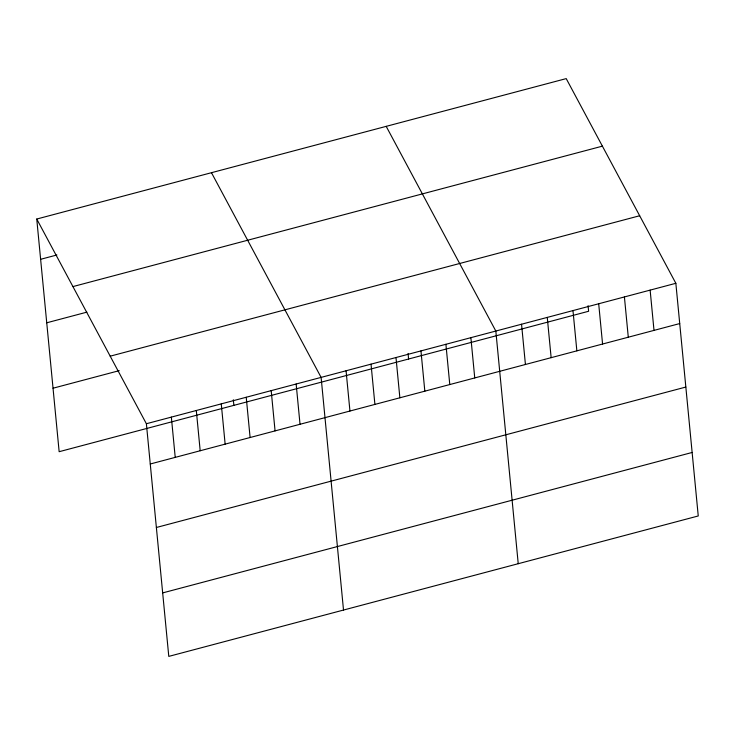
<?xml version="1.0" encoding="UTF-8"?>
<svg xmlns="http://www.w3.org/2000/svg" width="735" height="735" viewBox="0 0 735 735"><rect width="100%" height="100%" fill="white"/><g stroke="black" fill="none" stroke-linecap="round" stroke-linejoin="round"><path stroke-width="1.1" d="M36.75 219.039L566.216 78.608L675.851 283.297L698.25 515.961L168.784 656.392L146.384 423.737L36.75 219.039L59.149 451.703L588.616 311.263L588.083 305.696M40.627 259.299L56.907 254.981M72.93 286.586L602.388 146.155M46.737 322.794L86.895 312.145M110.204 356.181L639.67 215.75M53.039 388.209L119.235 370.651M146.384 423.737L675.851 283.297M150.262 463.996L679.728 323.565M156.371 527.491L685.838 387.051M162.674 592.906L692.14 452.466M386.197 126.356L495.831 331.044L518.23 563.708M211.469 172.697L321.112 377.395L343.511 610.05M650.135 290.123L654.003 330.382M624.41 296.94L628.287 337.2M598.694 303.766L602.571 344.026M572.978 310.583L576.856 350.843M547.263 317.41L551.14 357.669M521.547 324.227L525.424 364.487M470.869 337.668L474.746 377.928M445.906 344.292L449.783 384.552M420.953 350.907L424.83 391.167M408.063 353.443L408.596 359.011M395.99 357.532L399.868 397.791M371.028 364.147L374.905 404.415M346.066 370.771L349.943 411.03M296.15 384.01L300.027 424.27M271.187 390.634L275.065 430.894M246.225 397.249L250.102 437.518M233.335 399.785L233.877 405.352M221.263 403.873L225.14 444.133M196.309 410.498L200.186 450.757M171.347 417.112L175.224 457.372"/></g></svg>
